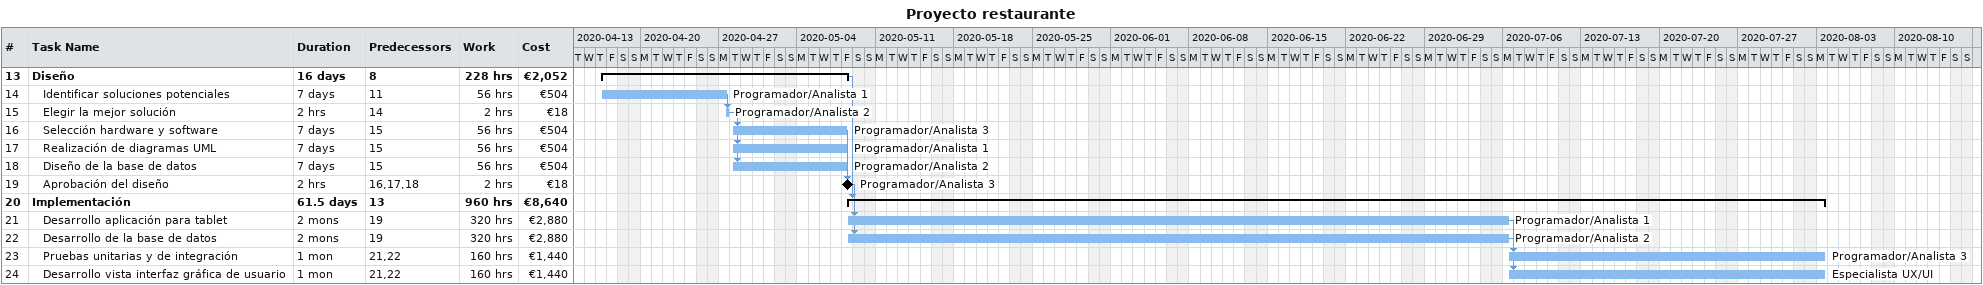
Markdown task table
Proyecto restaurante

| ID | Level | Task | Duration | Start | Finish | Predecessors | Resources | Work (h) | Cost (€) |
|---|---|---|---|---|---|---|---|---|---|
| 13 | 1 | **Diseño** | 16d | 2020-04-16 | 2020-05-08 | 8 |  | 228 | 2052 |
| 14 | 2 | Identificar soluciones potenciales | 7d | 2020-04-16 | 2020-04-27 | 11 | Programador/Analista 1 | 56 | 504 |
| 15 | 2 | Elegir la mejor solución | 2h | 2020-04-27 | 2020-04-27 | 14 | Programador/Analista 2 | 2 | 18 |
| 16 | 2 | Selección hardware y software | 7d | 2020-04-28 | 2020-05-08 | 15 | Programador/Analista 3 | 56 | 504 |
| 17 | 2 | Realización de diagramas UML | 7d | 2020-04-28 | 2020-05-08 | 15 | Programador/Analista 1 | 56 | 504 |
| 18 | 2 | Diseño de la base de datos | 7d | 2020-04-28 | 2020-05-08 | 15 | Programador/Analista 2 | 56 | 504 |
| 19 | 2 | Aprobación del diseño | 2h | 2020-05-08 | 2020-05-08 | 16, 17, 18 | Programador/Analista 3 | 2 | 18 |
| 20 | 1 | **Implementación** | 61.5d | 2020-05-08 | 2020-08-03 | 13 |  | 960 | 8640 |
| 21 | 2 | Desarrollo aplicación para tablet | 2mo | 2020-05-08 | 2020-07-06 | 19 | Programador/Analista 1 | 320 | 2880 |
| 22 | 2 | Desarrollo de la base de datos | 2mo | 2020-05-08 | 2020-07-06 | 19 | Programador/Analista 2 | 320 | 2880 |
| 23 | 2 | Pruebas unitarias y de integración | 1mo | 2020-07-06 | 2020-08-03 | 21, 22 | Programador/Analista 3 | 160 | 1440 |
| 24 | 2 | Desarrollo vista interfaz gráfica de usuario | 1mo | 2020-07-06 | 2020-08-03 | 21, 22 | Especialista UX/UI | 160 | 1440 |
